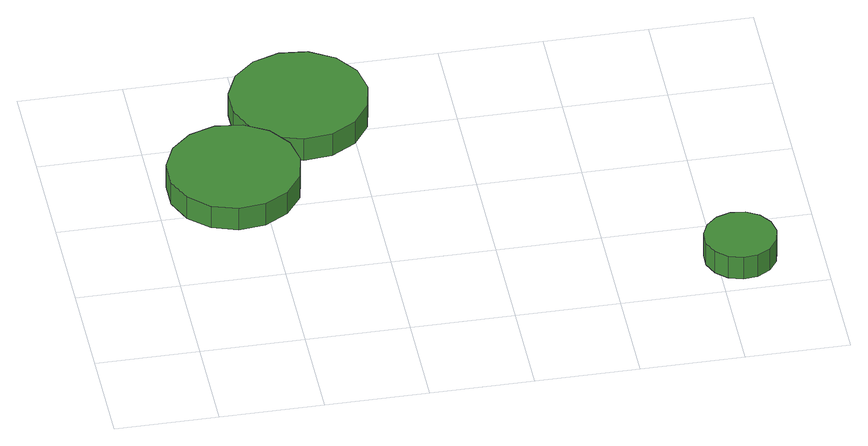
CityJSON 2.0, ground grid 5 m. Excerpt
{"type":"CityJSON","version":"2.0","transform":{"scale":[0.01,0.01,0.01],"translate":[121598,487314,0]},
"CityObjects":{
"tree1":{"type":"SolitaryVegetationObject","attributes":{"function":"something"},"geometry":[{"type":"MultiSurface","lod":"1","boundaries":[[[0,1,2,3,4,5,6,7,8,9,10,11,12,13,14]],[[15,16,17,18,19,20,21,22,23,24,25,26,27,28,29]],[[0,29,28,1]],[[1,28,27,2]],[[2,27,26,3]],[[3,26,25,4]],[[4,25,24,5]],[[5,24,23,6]],[[6,23,22,7]],[[7,22,21,8]],[[8,21,20,9]],[[9,20,19,10]],[[10,19,18,11]],[[11,18,17,12]],[[12,17,16,13]],[[13,16,15,14]],[[14,15,29,0]]]}]},
"tree2":{"type":"SolitaryVegetationObject","attributes":{"function":"something"},"geometry":[{"type":"MultiSurface","lod":"1","boundaries":[[[30,31,32,33,34,35,36,37,38,39,40,41,42,43,44]],[[45,46,47,48,49,50,51,52,53,54,55,56,57,58,59]],[[30,59,58,31]],[[31,58,57,32]],[[32,57,56,33]],[[33,56,55,34]],[[34,55,54,35]],[[35,54,53,36]],[[36,53,52,37]],[[37,52,51,38]],[[38,51,50,39]],[[39,50,49,40]],[[40,49,48,41]],[[41,48,47,42]],[[42,47,46,43]],[[43,46,45,44]],[[44,45,59,30]]]}]},
"tree3":{"type":"SolitaryVegetationObject","attributes":{"function":"something"},"geometry":[{"type":"MultiSurface","lod":"1","boundaries":[[[60,61,62,63,64,65,66,67,68,69,70,71,72,73,74]],[[75,76,77,78,79,80,81,82,83,84,85,86,87,88,89]],[[60,89,88,61]],[[61,88,87,62]],[[62,87,86,63]],[[63,86,85,64]],[[64,85,84,65]],[[65,84,83,66]],[[66,83,82,67]],[[67,82,81,68]],[[68,81,80,69]],[[69,80,79,70]],[[70,79,78,71]],[[71,78,77,72]],[[72,77,76,73]],[[73,76,75,74]],[[74,75,89,60]]]}]}
},
"vertices":[
[689,1154,155],[662,1284,155],[584,1390,155],[470,1456,155],[339,1470,155],[213,1429,155],[115,1341,155],[61,1220,155],[61,1088,155],[115,968,155],[213,880,155],[339,839,155],[470,853,155],[584,919,155],[662,1025,155],[662,1025,28],[584,919,28],[470,853,28],[339,839,28],[213,880,28],[115,968,28],[61,1088,28],[61,1220,28],[115,1341,28],[213,1429,28],[339,1470,28],[470,1456,28],[584,1390,28],[662,1284,28],[689,1154,28],
[1100,1641,143],[1072,1776,143],[991,1887,143],[872,1956,143],[735,1970,143],[605,1927,143],[503,1836,143],[447,1710,143],[447,1573,143],[503,1447,143],[605,1355,143],[735,1313,143],[872,1327,143],[991,1396,143],[1072,1507,143],[1072,1507,16],[991,1396,16],[872,1327,16],[735,1313,16],[605,1355,16],[503,1447,16],[447,1573,16],[447,1710,16],[503,1836,16],[605,1927,16],[735,1970,16],[872,1956,16],[991,1887,16],[1072,1776,16],[1100,1641,16],
[2786,249,134],[2771,320,134],[2729,378,134],[2667,414,134],[2595,422,134],[2526,399,134],[2473,351,134],[2443,285,134],[2443,213,134],[2473,147,134],[2526,99,134],[2595,77,134],[2667,84,134],[2729,120,134],[2771,179,134],[2771,179,7],[2729,120,7],[2667,84,7],[2595,77,7],[2526,99,7],[2473,147,7],[2443,213,7],[2443,285,7],[2473,351,7],[2526,399,7],[2595,422,7],[2667,414,7],[2729,378,7],[2771,320,7],[2786,249,7]
]}
